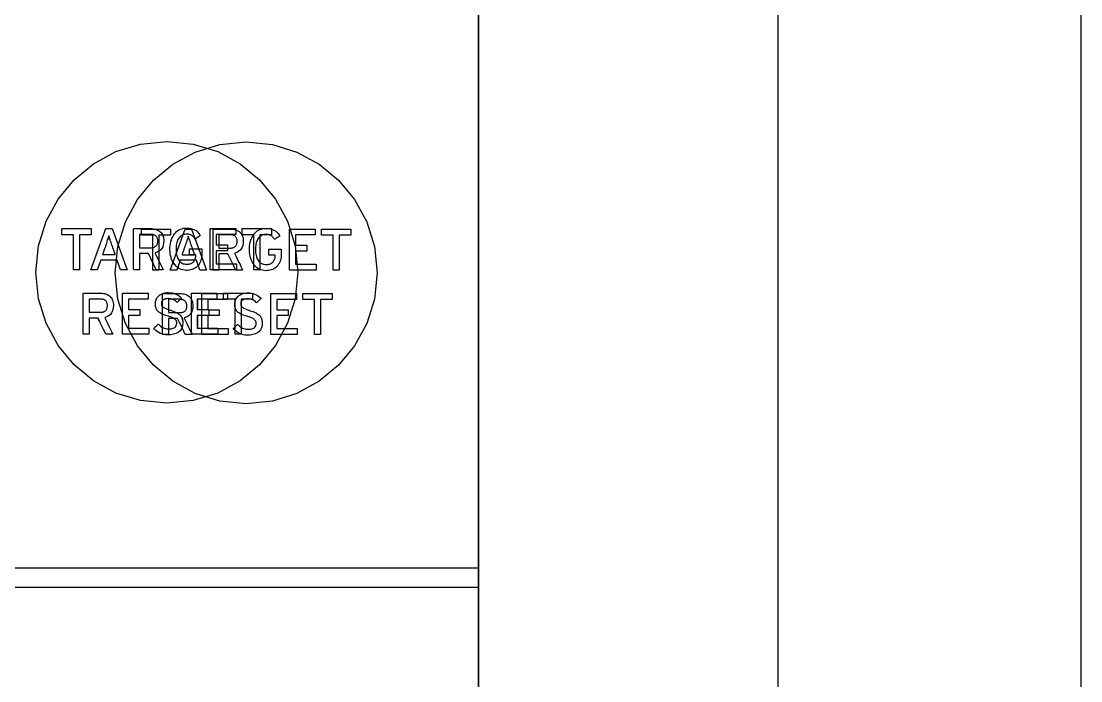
# Model space of a CAD drawing. Extents: x 1 to 47.7, y 0.2 to 35.
# Drawn here: x 24.269 to 26.778, y 8.435 to 9.997 of the extents above; entities that cross this region are included whole.
import ezdxf

# ---------------------------------------------------------------- set-up
doc = ezdxf.new("R2010")
doc.units = 0
doc.header["$MEASUREMENT"] = 0
for name, color, linetype in [('3_1__VERTICAL_RACK_MOUNT__', 7, 'CONTINUOUS'), ('3_2__VERTICAL_PANEL_MOUNT_', 7, 'CONTINUOUS'), ('4_1__5U__UP_TO_TWO_IO_BOAR', 7, 'CONTINUOUS'), ('4_2__5U__FRONT_PANEL_W_24_', 7, 'CONTINUOUS'), ('5_1___24__TARGET_LEDS___12', 7, 'CONTINUOUS')]:
    doc.layers.add(name, color=color, linetype=linetype)

msp = doc.modelspace()

# ---------------------------------------------------------------- linework, layer by layer
at = {"layer": '3_1__VERTICAL_RACK_MOUNT__'}
msp.add_lwpolyline([(26.0616, 8.3227), (26.0616, 8.5179), (26.0616, 8.7143), (26.0616, 8.9118), (26.0616, 9.1103), (26.0616, 9.3097), (26.0616, 9.5099), (26.0616, 9.7108), (26.0616, 10.1142), (26.0616, 10.5192), (26.0616, 10.925), (26.0616, 11.3308), (26.0616, 11.7358)], dxfattribs=at)
at = {"layer": '3_2__VERTICAL_PANEL_MOUNT_'}
msp.add_lwpolyline([(26.778, 11.8379), (26.778, 11.3819), (26.778, 10.925), (26.778, 10.4681), (26.778, 10.0121), (26.778, 9.7847), (26.778, 9.5579), (26.778, 9.3318), (26.778, 9.1064), (26.778, 8.8819), (26.778, 8.6584), (26.778, 8.4361), (26.778, 8.2149)], dxfattribs=at)
at = {"layer": '4_1__5U__UP_TO_TWO_IO_BOAR'}
for points in [[(25.3526, 8.3655), (25.3526, 8.4946), (25.3526, 8.625), (25.3526, 8.7566), (25.3526, 8.8893), (25.3526, 9.023), (25.3526, 9.1576), (25.3526, 9.2932), (25.3526, 9.5667), (25.3526, 9.843), (25.3526, 10.1214), (25.3526, 10.4016), (25.3526, 10.9646), (25.3526, 11.5276), (25.3526, 11.8077)], [(24.5952, 9.4906), (24.5952, 9.4076), (24.5811, 9.4076), (24.5811, 9.4906), (24.5536, 9.4906), (24.5536, 9.5048), (24.6227, 9.5048), (24.6227, 9.4906), (24.5952, 9.4906)], [(24.6924, 9.4076), (24.6843, 9.4307), (24.6453, 9.4307), (24.6373, 9.4076), (24.6222, 9.4076), (24.6571, 9.5048), (24.6726, 9.5048), (24.708, 9.4076), (24.6924, 9.4076)], [(24.9045, 9.4076), (24.9045, 9.5048), (24.9652, 9.5048), (24.9652, 9.4907), (24.9186, 9.4907), (24.9186, 9.4666), (24.9456, 9.4666), (24.9456, 9.4525), (24.9186, 9.4525), (24.9186, 9.4218), (24.9672, 9.4218), (24.9672, 9.4076), (24.9045, 9.4076)], [(25.022, 9.4906), (25.022, 9.4076), (25.0079, 9.4076), (25.0079, 9.4906), (24.9804, 9.4906), (24.9804, 9.5048), (25.0495, 9.5048), (25.0495, 9.4906), (25.022, 9.4906)], [(24.6968, 9.2549), (24.6968, 9.3521), (24.7575, 9.3521), (24.7575, 9.3379), (24.7109, 9.3379), (24.7109, 9.3138), (24.738, 9.3138), (24.738, 9.2997), (24.7109, 9.2997), (24.7109, 9.269), (24.7595, 9.269), (24.7595, 9.2549), (24.6968, 9.2549)], [(24.8601, 9.2549), (24.8601, 9.3521), (24.9208, 9.3521), (24.9208, 9.3379), (24.8742, 9.3379), (24.8742, 9.3138), (24.9013, 9.3138), (24.9013, 9.2997), (24.8742, 9.2997), (24.8742, 9.269), (24.9228, 9.269), (24.9228, 9.2549), (24.8601, 9.2549)], [(24.9776, 9.3378), (24.9776, 9.2549), (24.9635, 9.2549), (24.9635, 9.3378), (24.9361, 9.3378), (24.9361, 9.3521), (25.0051, 9.3521), (25.0051, 9.3378), (24.9776, 9.3378)], [(25.3526, 8.6563), (21.5768, 8.6563)]]:
    msp.add_lwpolyline(points, dxfattribs=at)
for points in [[(24.4916, 9.4013), (24.4979, 9.4637), (24.516, 9.5219), (24.5446, 9.5746), (24.5825, 9.6205), (24.6284, 9.6583), (24.681, 9.687), (24.7392, 9.705), (24.8016, 9.7114), (24.864, 9.705), (24.9221, 9.687), (24.9748, 9.6583), (25.0207, 9.6205), (25.0586, 9.5746), (25.0872, 9.5219), (25.1053, 9.4637), (25.1116, 9.4013), (25.1053, 9.3389), (25.0872, 9.2808), (25.0586, 9.2281), (25.0207, 9.1822), (24.9748, 9.1443), (24.9221, 9.1157), (24.864, 9.0976), (24.8016, 9.0913), (24.7392, 9.0976), (24.681, 9.1157), (24.6284, 9.1443), (24.5825, 9.1822), (24.5446, 9.2281), (24.516, 9.2808), (24.4979, 9.3389)], [(24.672, 9.4661), (24.6709, 9.4693), (24.6699, 9.4724), (24.6689, 9.4753), (24.668, 9.4781), (24.6671, 9.4808), (24.6663, 9.4833), (24.6655, 9.4858), (24.6648, 9.488), (24.6642, 9.4867), (24.6635, 9.4844), (24.6627, 9.4819), (24.6619, 9.4792), (24.661, 9.4765), (24.6601, 9.4735), (24.6591, 9.4705), (24.658, 9.4673), (24.6574, 9.4656), (24.6568, 9.4638), (24.6557, 9.4607), (24.6544, 9.4569), (24.653, 9.4528), (24.6517, 9.449), (24.6506, 9.4459), (24.6499, 9.4441), (24.65, 9.4437), (24.6521, 9.4437), (24.656, 9.4437), (24.661, 9.4437), (24.6665, 9.4437), (24.6717, 9.4437), (24.6761, 9.4437), (24.679, 9.4437), (24.6798, 9.4438), (24.6793, 9.445), (24.6784, 9.4477), (24.6772, 9.4513), (24.6757, 9.4553), (24.6744, 9.4593), (24.6732, 9.4628), (24.6723, 9.4652)], [(24.7949, 9.4758), (24.7945, 9.4706), (24.7936, 9.4659), (24.7922, 9.4618), (24.7902, 9.4581), (24.7877, 9.4549), (24.7847, 9.4522), (24.7811, 9.4499), (24.777, 9.4482), (24.7742, 9.4472), (24.7754, 9.4447), (24.7777, 9.4401), (24.7806, 9.434), (24.7839, 9.4272), (24.7872, 9.4204), (24.7901, 9.4145), (24.7922, 9.41), (24.7933, 9.4078), (24.793, 9.4076), (24.7917, 9.4076), (24.7895, 9.4076), (24.7869, 9.4076), (24.784, 9.4076), (24.7814, 9.4076), (24.7791, 9.4076), (24.7776, 9.4076), (24.7771, 9.4077), (24.7762, 9.4093), (24.7743, 9.4133), (24.7716, 9.4189), (24.7685, 9.4254), (24.7653, 9.432), (24.7623, 9.438), (24.76, 9.4428), (24.7586, 9.4457), (24.7582, 9.4461), (24.7568, 9.4461), (24.7542, 9.4461), (24.7509, 9.4461), (24.7473, 9.4461), (24.7437, 9.4461), (24.7405, 9.4461), (24.7382, 9.4461), (24.7372, 9.4461), (24.7371, 9.4451), (24.7371, 9.4417), (24.7371, 9.4365), (24.7371, 9.4302), (24.7371, 9.4235), (24.7371, 9.4173), (24.7371, 9.412), (24.7371, 9.4086), (24.7371, 9.4076), (24.7364, 9.4076), (24.7349, 9.4076), (24.7329, 9.4076), (24.7306, 9.4076), (24.7282, 9.4076), (24.726, 9.4076), (24.7244, 9.4076), (24.7234, 9.4076), (24.7233, 9.4088), (24.7233, 9.4159), (24.7233, 9.428), (24.7233, 9.4433), (24.7233, 9.4601), (24.7233, 9.4764), (24.7233, 9.4905), (24.7233, 9.5006), (24.7233, 9.5048), (24.7246, 9.5048), (24.7285, 9.5048), (24.7342, 9.5048), (24.741, 9.5048), (24.7482, 9.5048), (24.7548, 9.5048), (24.7603, 9.5048), (24.7638, 9.5048), (24.7654, 9.5048), (24.7683, 9.5047), (24.771, 9.5043), (24.7737, 9.5038), (24.7762, 9.5031), (24.7787, 9.5022), (24.781, 9.5012), (24.7832, 9.4999), (24.7853, 9.4985), (24.7872, 9.4968), (24.789, 9.4949), (24.7905, 9.4928), (24.7918, 9.4905), (24.7929, 9.488), (24.7937, 9.4853), (24.7943, 9.4823), (24.7947, 9.4792)], [(24.7806, 9.4754), (24.7805, 9.4772), (24.7803, 9.4789), (24.78, 9.4804), (24.7796, 9.4819), (24.779, 9.4833), (24.7784, 9.4845), (24.7776, 9.4856), (24.7767, 9.4867), (24.7757, 9.4876), (24.7746, 9.4884), (24.7734, 9.4892), (24.7721, 9.4898), (24.7707, 9.4903), (24.7693, 9.4907), (24.7677, 9.4909), (24.7661, 9.4911), (24.7646, 9.4911), (24.7632, 9.4911), (24.7602, 9.4911), (24.756, 9.4911), (24.7512, 9.4911), (24.7464, 9.4911), (24.7421, 9.4911), (24.7389, 9.4911), (24.7372, 9.4911), (24.7371, 9.4905), (24.7371, 9.4878), (24.7371, 9.4835), (24.7371, 9.4782), (24.7371, 9.4727), (24.7371, 9.4675), (24.7371, 9.4632), (24.7371, 9.4604), (24.7372, 9.4598), (24.7389, 9.4598), (24.7421, 9.4598), (24.7464, 9.4598), (24.7512, 9.4598), (24.756, 9.4598), (24.7602, 9.4598), (24.7632, 9.4598), (24.7646, 9.4598), (24.766, 9.4598), (24.7677, 9.46), (24.7692, 9.4602), (24.7706, 9.4606), (24.772, 9.4611), (24.7733, 9.4617), (24.7745, 9.4624), (24.7756, 9.4632), (24.7766, 9.4641), (24.7775, 9.4651), (24.7783, 9.4662), (24.779, 9.4674), (24.7796, 9.4688), (24.78, 9.4703), (24.7803, 9.4719), (24.7805, 9.4736)], [(24.885, 9.4457), (24.8848, 9.4415), (24.8844, 9.4376), (24.8838, 9.4339), (24.8828, 9.4304), (24.8817, 9.4271), (24.8803, 9.424), (24.8786, 9.4212), (24.8767, 9.4186), (24.8746, 9.4162), (24.8722, 9.414), (24.8697, 9.4121), (24.8671, 9.4105), (24.8643, 9.4091), (24.8613, 9.408), (24.8581, 9.4071), (24.8549, 9.4065), (24.8514, 9.4062), (24.8476, 9.4061), (24.8436, 9.4065), (24.8398, 9.4073), (24.8362, 9.4083), (24.8328, 9.4098), (24.8296, 9.4115), (24.8266, 9.4137), (24.8239, 9.4161), (24.8213, 9.4189), (24.8189, 9.422), (24.8168, 9.4254), (24.8149, 9.4289), (24.8133, 9.4327), (24.812, 9.4367), (24.8109, 9.4409), (24.8101, 9.4454), (24.8096, 9.4501), (24.8094, 9.4551), (24.8095, 9.4601), (24.8098, 9.4649), (24.8105, 9.4695), (24.8114, 9.4739), (24.8126, 9.478), (24.8141, 9.482), (24.8158, 9.4856), (24.8179, 9.4891), (24.8202, 9.4923), (24.8226, 9.4953), (24.8253, 9.4979), (24.8282, 9.5001), (24.8313, 9.502), (24.8345, 9.5036), (24.838, 9.5048), (24.8417, 9.5057), (24.8457, 9.5062), (24.8499, 9.5064), (24.8548, 9.5061), (24.8594, 9.5053), (24.8637, 9.504), (24.8676, 9.5023), (24.8711, 9.5001), (24.8743, 9.4975), (24.8772, 9.4944), (24.8797, 9.4909), (24.8811, 9.4882), (24.8804, 9.4877), (24.879, 9.4869), (24.8772, 9.4857), (24.8751, 9.4844), (24.8731, 9.483), (24.8712, 9.4818), (24.8697, 9.4809), (24.8689, 9.4804), (24.8684, 9.481), (24.8676, 9.4823), (24.8667, 9.4835), (24.8659, 9.4846), (24.865, 9.4857), (24.8641, 9.4866), (24.8631, 9.4875), (24.8621, 9.4883), (24.8611, 9.489), (24.8601, 9.4896), (24.859, 9.4902), (24.8578, 9.4906), (24.8565, 9.491), (24.8552, 9.4913), (24.8538, 9.4915), (24.8524, 9.4917), (24.8509, 9.4918), (24.8493, 9.4919), (24.8467, 9.4918), (24.8441, 9.4914), (24.8417, 9.4908), (24.8394, 9.49), (24.8372, 9.4889), (24.8352, 9.4876), (24.8334, 9.486), (24.8317, 9.4843), (24.8302, 9.4822), (24.8288, 9.48), (24.8276, 9.4775), (24.8265, 9.4749), (24.8256, 9.472), (24.8249, 9.469), (24.8244, 9.4659), (24.824, 9.4625), (24.8238, 9.4589), (24.8237, 9.4552), (24.8239, 9.4516), (24.8242, 9.4482), (24.8246, 9.445), (24.8253, 9.4419), (24.8261, 9.4391), (24.8271, 9.4364), (24.8282, 9.4339), (24.8296, 9.4315), (24.831, 9.4293), (24.8327, 9.4274), (24.8344, 9.4257), (24.8364, 9.4242), (24.8384, 9.423), (24.8407, 9.422), (24.843, 9.4213), (24.8456, 9.4208), (24.8482, 9.4206), (24.8509, 9.4207), (24.8533, 9.4209), (24.8555, 9.4213), (24.8576, 9.4219), (24.8595, 9.4226), (24.8613, 9.4235), (24.8629, 9.4245), (24.8643, 9.4257), (24.8656, 9.4271), (24.8666, 9.4286), (24.8676, 9.4301), (24.8684, 9.4317), (24.8691, 9.4334), (24.8696, 9.4351), (24.8701, 9.4369), (24.8704, 9.4387), (24.8705, 9.4406), (24.8706, 9.4425), (24.8706, 9.4425), (24.8706, 9.4426), (24.8706, 9.4426), (24.8706, 9.4427), (24.8706, 9.4428), (24.8706, 9.4428), (24.8706, 9.4429), (24.8706, 9.4429), (24.8706, 9.4429), (24.8698, 9.4429), (24.8681, 9.4429), (24.8659, 9.4429), (24.8634, 9.4429), (24.8608, 9.4429), (24.8584, 9.4429), (24.8565, 9.4429), (24.8554, 9.4429), (24.8552, 9.443), (24.8552, 9.4439), (24.8552, 9.4455), (24.8552, 9.4476), (24.8552, 9.45), (24.8552, 9.4523), (24.8552, 9.4544), (24.8552, 9.456), (24.8552, 9.4568), (24.8556, 9.4569), (24.8579, 9.4569), (24.8615, 9.4569), (24.8662, 9.4569), (24.8712, 9.4569), (24.8761, 9.4569), (24.8804, 9.4569), (24.8835, 9.4569), (24.8849, 9.4569), (24.885, 9.4566), (24.885, 9.4557), (24.885, 9.4542), (24.885, 9.4524), (24.885, 9.4505), (24.885, 9.4487), (24.885, 9.4471), (24.885, 9.4461)], [(24.6755, 9.323), (24.6751, 9.3178), (24.6742, 9.3132), (24.6728, 9.309), (24.6708, 9.3053), (24.6683, 9.3021), (24.6653, 9.2994), (24.6617, 9.2972), (24.6576, 9.2954), (24.6549, 9.2944), (24.656, 9.2919), (24.6583, 9.2873), (24.6612, 9.2812), (24.6645, 9.2744), (24.6678, 9.2677), (24.6707, 9.2617), (24.6728, 9.2572), (24.6739, 9.255), (24.6737, 9.2549), (24.6723, 9.2549), (24.6701, 9.2549), (24.6675, 9.2549), (24.6647, 9.2549), (24.662, 9.2549), (24.6597, 9.2549), (24.6582, 9.2549), (24.6577, 9.2549), (24.6569, 9.2566), (24.6549, 9.2605), (24.6522, 9.2661), (24.6491, 9.2726), (24.6459, 9.2792), (24.6429, 9.2853), (24.6406, 9.2901), (24.6393, 9.2929), (24.6389, 9.2933), (24.6374, 9.2933), (24.6349, 9.2933), (24.6316, 9.2933), (24.6279, 9.2933), (24.6243, 9.2933), (24.6212, 9.2933), (24.6189, 9.2933), (24.6178, 9.2933), (24.6178, 9.2924), (24.6178, 9.2889), (24.6178, 9.2837), (24.6178, 9.2774), (24.6178, 9.2708), (24.6178, 9.2645), (24.6178, 9.2593), (24.6178, 9.2558), (24.6178, 9.2549), (24.6171, 9.2549), (24.6156, 9.2549), (24.6135, 9.2549), (24.6112, 9.2549), (24.6088, 9.2549), (24.6067, 9.2549), (24.605, 9.2549), (24.6041, 9.2549), (24.6039, 9.256), (24.6039, 9.2631), (24.6039, 9.2752), (24.6039, 9.2906), (24.6039, 9.3073), (24.6039, 9.3236), (24.6039, 9.3377), (24.6039, 9.3478), (24.6039, 9.352), (24.6052, 9.3521), (24.6091, 9.3521), (24.6148, 9.3521), (24.6217, 9.3521), (24.6288, 9.3521), (24.6355, 9.3521), (24.6409, 9.3521), (24.6444, 9.3521), (24.646, 9.352), (24.6489, 9.3519), (24.6517, 9.3516), (24.6543, 9.3511), (24.6569, 9.3504), (24.6593, 9.3495), (24.6616, 9.3484), (24.6638, 9.3471), (24.6659, 9.3457), (24.6679, 9.344), (24.6696, 9.3422), (24.6712, 9.3401), (24.6725, 9.3378), (24.6735, 9.3352), (24.6744, 9.3325), (24.675, 9.3295), (24.6753, 9.3264)], [(24.6613, 9.3226), (24.6612, 9.3244), (24.661, 9.3261), (24.6606, 9.3277), (24.6602, 9.3291), (24.6597, 9.3305), (24.659, 9.3317), (24.6582, 9.3329), (24.6573, 9.3339), (24.6563, 9.3348), (24.6552, 9.3357), (24.654, 9.3364), (24.6527, 9.337), (24.6514, 9.3375), (24.6499, 9.3379), (24.6483, 9.3382), (24.6467, 9.3383), (24.6452, 9.3384), (24.6438, 9.3384), (24.6408, 9.3384), (24.6366, 9.3384), (24.6318, 9.3384), (24.627, 9.3384), (24.6227, 9.3384), (24.6195, 9.3384), (24.6179, 9.3384), (24.6178, 9.3377), (24.6178, 9.335), (24.6178, 9.3307), (24.6178, 9.3255), (24.6178, 9.3199), (24.6178, 9.3147), (24.6178, 9.3104), (24.6178, 9.3077), (24.6179, 9.307), (24.6195, 9.307), (24.6227, 9.307), (24.627, 9.307), (24.6318, 9.307), (24.6366, 9.307), (24.6408, 9.307), (24.6438, 9.307), (24.6452, 9.307), (24.6467, 9.3071), (24.6483, 9.3072), (24.6498, 9.3075), (24.6513, 9.3078), (24.6526, 9.3083), (24.6539, 9.3089), (24.6551, 9.3096), (24.6562, 9.3104), (24.6572, 9.3113), (24.6581, 9.3123), (24.6589, 9.3134), (24.6596, 9.3147), (24.6602, 9.316), (24.6606, 9.3175), (24.661, 9.3191), (24.6612, 9.3208)], [(24.8397, 9.2828), (24.8393, 9.2766), (24.838, 9.2712), (24.8358, 9.2665), (24.8326, 9.2625), (24.8286, 9.2592), (24.8236, 9.2567), (24.8178, 9.2548), (24.811, 9.2537), (24.8039, 9.2533), (24.7993, 9.2537), (24.7949, 9.2545), (24.7907, 9.2556), (24.7867, 9.2571), (24.783, 9.259), (24.7795, 9.2613), (24.7762, 9.2639), (24.7731, 9.2669), (24.7714, 9.2691), (24.772, 9.2697), (24.7732, 9.2708), (24.7747, 9.2723), (24.7764, 9.274), (24.7781, 9.2757), (24.7796, 9.2772), (24.7808, 9.2784), (24.7814, 9.279), (24.7828, 9.2777), (24.7853, 9.2754), (24.7878, 9.2734), (24.7905, 9.2717), (24.7932, 9.2703), (24.7961, 9.2692), (24.799, 9.2683), (24.8021, 9.2678), (24.8052, 9.2676), (24.8092, 9.2677), (24.813, 9.2681), (24.8163, 9.2689), (24.8191, 9.2701), (24.8214, 9.2717), (24.8231, 9.2736), (24.8244, 9.2759), (24.8252, 9.2786), (24.8255, 9.2816), (24.8254, 9.2829), (24.8253, 9.2841), (24.825, 9.2852), (24.8246, 9.2863), (24.824, 9.2874), (24.8234, 9.2884), (24.8226, 9.2893), (24.8217, 9.2902), (24.8207, 9.291), (24.8195, 9.2918), (24.8181, 9.2927), (24.8165, 9.2935), (24.8148, 9.2943), (24.8128, 9.2951), (24.8107, 9.2958), (24.8084, 9.2966), (24.8059, 9.2974), (24.8031, 9.2982), (24.7999, 9.2992), (24.7969, 9.3002), (24.7941, 9.3013), (24.7915, 9.3024), (24.789, 9.3036), (24.7868, 9.3049), (24.7848, 9.3061), (24.7829, 9.3075), (24.7813, 9.3089), (24.7798, 9.3104), (24.7785, 9.312), (24.7774, 9.3139), (24.7765, 9.3159), (24.7758, 9.3181), (24.7752, 9.3205), (24.7749, 9.323), (24.7748, 9.3257), (24.7748, 9.3286), (24.7751, 9.3313), (24.7757, 9.3339), (24.7764, 9.3363), (24.7774, 9.3386), (24.7787, 9.3408), (24.7801, 9.3428), (24.7818, 9.3447), (24.7837, 9.3464), (24.7857, 9.3479), (24.7878, 9.3492), (24.7901, 9.3504), (24.7924, 9.3514), (24.7949, 9.3522), (24.7975, 9.3528), (24.8003, 9.3532), (24.8031, 9.3535), (24.8062, 9.3536), (24.8104, 9.3534), (24.8143, 9.3528), (24.8181, 9.3519), (24.8218, 9.3507), (24.8252, 9.3491), (24.8285, 9.3472), (24.8317, 9.345), (24.8346, 9.3424), (24.8366, 9.3404), (24.8361, 9.3398), (24.835, 9.3387), (24.8335, 9.3372), (24.8318, 9.3354), (24.8302, 9.3337), (24.8286, 9.3321), (24.8274, 9.3309), (24.8267, 9.3302), (24.8257, 9.331), (24.8237, 9.3329), (24.8215, 9.3346), (24.8192, 9.336), (24.8167, 9.3371), (24.8142, 9.338), (24.8115, 9.3387), (24.8087, 9.3392), (24.8057, 9.3394), (24.8035, 9.3393), (24.8017, 9.3392), (24.8001, 9.339), (24.7986, 9.3387), (24.7972, 9.3383), (24.796, 9.3379), (24.7948, 9.3373), (24.7938, 9.3367), (24.7928, 9.336), (24.792, 9.3352), (24.7913, 9.3344), (24.7907, 9.3335), (24.7902, 9.3325), (24.7897, 9.3316), (24.7894, 9.3305), (24.7892, 9.3295), (24.789, 9.3284), (24.789, 9.3273), (24.789, 9.3267), (24.789, 9.3261), (24.7891, 9.3256), (24.7892, 9.3251), (24.7893, 9.3246), (24.7894, 9.3241), (24.7896, 9.3237), (24.7898, 9.3233), (24.79, 9.3228), (24.7902, 9.3224), (24.7905, 9.3219), (24.7908, 9.3215), (24.7911, 9.321), (24.7915, 9.3206), (24.792, 9.3201), (24.7924, 9.3197), (24.7929, 9.3193), (24.7937, 9.3187), (24.7949, 9.318), (24.7963, 9.3172), (24.7978, 9.3164), (24.7996, 9.3156), (24.8016, 9.3148), (24.8037, 9.314), (24.806, 9.3132), (24.8085, 9.3124), (24.8115, 9.3115), (24.8145, 9.3106), (24.8174, 9.3095), (24.8201, 9.3084), (24.8227, 9.3073), (24.8251, 9.306), (24.8273, 9.3048), (24.8294, 9.3034), (24.8313, 9.3021), (24.833, 9.3006), (24.8346, 9.299), (24.8359, 9.2971), (24.837, 9.2952), (24.838, 9.293), (24.8387, 9.2907), (24.8392, 9.2882), (24.8396, 9.2856)]]:
    msp.add_lwpolyline(points, close=True, dxfattribs=at)
at = {"layer": '4_2__5U__FRONT_PANEL_W_24_'}
for points in [[(25.3521, 8.3109), (25.3521, 8.4657), (25.3521, 8.6212), (25.3521, 8.7774), (25.3521, 9.0917), (25.3521, 9.4078), (25.3521, 10.0431), (25.3521, 10.6784), (25.3521, 10.9945), (25.3521, 11.3087), (25.3521, 11.4649), (25.3521, 11.6205)], [(24.4071, 9.4913), (24.4071, 9.4084), (24.393, 9.4084), (24.393, 9.4913), (24.3655, 9.4913), (24.3655, 9.5056), (24.4346, 9.5056), (24.4346, 9.4913), (24.4071, 9.4913)], [(24.5043, 9.4084), (24.4962, 9.4314), (24.4573, 9.4314), (24.4492, 9.4084), (24.4341, 9.4084), (24.4691, 9.5056), (24.4845, 9.5056), (24.5199, 9.4084), (24.5043, 9.4084)], [(24.7164, 9.4084), (24.7164, 9.5056), (24.7771, 9.5056), (24.7771, 9.4915), (24.7305, 9.4915), (24.7305, 9.4673), (24.7576, 9.4673), (24.7576, 9.4532), (24.7305, 9.4532), (24.7305, 9.4225), (24.7791, 9.4225), (24.7791, 9.4084), (24.7164, 9.4084)], [(24.8339, 9.4913), (24.8339, 9.4084), (24.8198, 9.4084), (24.8198, 9.4913), (24.7924, 9.4913), (24.7924, 9.5056), (24.8614, 9.5056), (24.8614, 9.4913), (24.8339, 9.4913)], [(24.5088, 9.2556), (24.5088, 9.3528), (24.5694, 9.3528), (24.5694, 9.3387), (24.5229, 9.3387), (24.5229, 9.3145), (24.5499, 9.3145), (24.5499, 9.3004), (24.5229, 9.3004), (24.5229, 9.2697), (24.5715, 9.2697), (24.5715, 9.2556), (24.5088, 9.2556)], [(24.6721, 9.2556), (24.6721, 9.3528), (24.7327, 9.3528), (24.7327, 9.3387), (24.6861, 9.3387), (24.6861, 9.3145), (24.7132, 9.3145), (24.7132, 9.3004), (24.6861, 9.3004), (24.6861, 9.2697), (24.7347, 9.2697), (24.7347, 9.2556), (24.6721, 9.2556)], [(24.7896, 9.3385), (24.7896, 9.2556), (24.7755, 9.2556), (24.7755, 9.3385), (24.748, 9.3385), (24.748, 9.3528), (24.817, 9.3528), (24.817, 9.3385), (24.7896, 9.3385)], [(25.3521, 8.7019), (19.7763, 8.7019)]]:
    msp.add_lwpolyline(points, dxfattribs=at)
for points in [[(24.9238, 9.4023), (24.9175, 9.3398), (24.8995, 9.2816), (24.8709, 9.229), (24.833, 9.1831), (24.7872, 9.1452), (24.7345, 9.1166), (24.6763, 9.0986), (24.6138, 9.0923), (24.5514, 9.0986), (24.4932, 9.1166), (24.4405, 9.1452), (24.3946, 9.1831), (24.3568, 9.229), (24.3282, 9.2816), (24.3101, 9.3398), (24.3038, 9.4023), (24.3101, 9.4648), (24.3282, 9.523), (24.3568, 9.5756), (24.3946, 9.6215), (24.4405, 9.6594), (24.4932, 9.688), (24.5514, 9.706), (24.6138, 9.7123), (24.6763, 9.706), (24.7345, 9.688), (24.7872, 9.6594), (24.833, 9.6215), (24.8709, 9.5756), (24.8995, 9.523), (24.9175, 9.4648)], [(24.4839, 9.4668), (24.4828, 9.47), (24.4818, 9.4731), (24.4808, 9.476), (24.4799, 9.4788), (24.479, 9.4815), (24.4782, 9.4841), (24.4774, 9.4865), (24.4767, 9.4888), (24.4761, 9.4874), (24.4754, 9.4851), (24.4746, 9.4826), (24.4738, 9.48), (24.4729, 9.4772), (24.472, 9.4743), (24.471, 9.4712), (24.4699, 9.468), (24.4694, 9.4664), (24.4687, 9.4645), (24.4676, 9.4614), (24.4663, 9.4576), (24.4649, 9.4536), (24.4636, 9.4497), (24.4625, 9.4467), (24.4619, 9.4448), (24.462, 9.4445), (24.4641, 9.4445), (24.468, 9.4445), (24.4729, 9.4445), (24.4784, 9.4445), (24.4836, 9.4445), (24.488, 9.4445), (24.4909, 9.4445), (24.4917, 9.4445), (24.4913, 9.4458), (24.4903, 9.4484), (24.4891, 9.452), (24.4877, 9.4561), (24.4863, 9.46), (24.4851, 9.4635), (24.4842, 9.4659)], [(24.6068, 9.4765), (24.6064, 9.4713), (24.6055, 9.4667), (24.6041, 9.4625), (24.6021, 9.4588), (24.5996, 9.4556), (24.5966, 9.4529), (24.593, 9.4507), (24.5889, 9.449), (24.5862, 9.4479), (24.5873, 9.4454), (24.5896, 9.4408), (24.5925, 9.4347), (24.5958, 9.4279), (24.5991, 9.4212), (24.602, 9.4152), (24.6041, 9.4107), (24.6052, 9.4085), (24.605, 9.4084), (24.6036, 9.4084), (24.6014, 9.4084), (24.5988, 9.4084), (24.596, 9.4084), (24.5933, 9.4084), (24.591, 9.4084), (24.5895, 9.4084), (24.589, 9.4084), (24.5882, 9.4101), (24.5862, 9.414), (24.5835, 9.4196), (24.5804, 9.4261), (24.5772, 9.4327), (24.5742, 9.4388), (24.5719, 9.4436), (24.5706, 9.4464), (24.5702, 9.4468), (24.5687, 9.4468), (24.5662, 9.4468), (24.5629, 9.4468), (24.5592, 9.4468), (24.5556, 9.4468), (24.5525, 9.4468), (24.5502, 9.4468), (24.5491, 9.4468), (24.5491, 9.4459), (24.5491, 9.4424), (24.5491, 9.4372), (24.5491, 9.4309), (24.5491, 9.4243), (24.5491, 9.418), (24.5491, 9.4128), (24.5491, 9.4093), (24.5491, 9.4084), (24.5484, 9.4084), (24.5469, 9.4084), (24.5448, 9.4084), (24.5425, 9.4084), (24.5401, 9.4084), (24.538, 9.4084), (24.5363, 9.4084), (24.5354, 9.4084), (24.5353, 9.4095), (24.5353, 9.4166), (24.5353, 9.4287), (24.5353, 9.4441), (24.5353, 9.4608), (24.5353, 9.4771), (24.5353, 9.4912), (24.5353, 9.5013), (24.5353, 9.5055), (24.5365, 9.5056), (24.5404, 9.5056), (24.5461, 9.5056), (24.553, 9.5056), (24.5601, 9.5056), (24.5668, 9.5056), (24.5722, 9.5056), (24.5757, 9.5056), (24.5773, 9.5056), (24.5802, 9.5054), (24.583, 9.5051), (24.5856, 9.5046), (24.5882, 9.5039), (24.5906, 9.503), (24.5929, 9.5019), (24.5951, 9.5006), (24.5972, 9.4992), (24.5992, 9.4975), (24.6009, 9.4957), (24.6025, 9.4936), (24.6038, 9.4913), (24.6048, 9.4887), (24.6057, 9.486), (24.6063, 9.4831), (24.6066, 9.4799)], [(24.5926, 9.4761), (24.5925, 9.4779), (24.5923, 9.4796), (24.5919, 9.4812), (24.5915, 9.4826), (24.591, 9.484), (24.5903, 9.4852), (24.5895, 9.4864), (24.5886, 9.4874), (24.5876, 9.4883), (24.5865, 9.4892), (24.5853, 9.4899), (24.584, 9.4905), (24.5827, 9.491), (24.5812, 9.4914), (24.5796, 9.4917), (24.578, 9.4918), (24.5765, 9.4919), (24.5751, 9.4919), (24.5721, 9.4919), (24.5679, 9.4919), (24.5631, 9.4919), (24.5583, 9.4919), (24.554, 9.4919), (24.5508, 9.4919), (24.5492, 9.4919), (24.5491, 9.4912), (24.5491, 9.4885), (24.5491, 9.4842), (24.5491, 9.479), (24.5491, 9.4734), (24.5491, 9.4682), (24.5491, 9.4639), (24.5491, 9.4612), (24.5492, 9.4605), (24.5508, 9.4605), (24.554, 9.4605), (24.5583, 9.4605), (24.5631, 9.4605), (24.5679, 9.4605), (24.5721, 9.4605), (24.5751, 9.4605), (24.5765, 9.4605), (24.578, 9.4606), (24.5796, 9.4607), (24.5811, 9.461), (24.5826, 9.4613), (24.5839, 9.4618), (24.5852, 9.4624), (24.5864, 9.4631), (24.5875, 9.4639), (24.5885, 9.4648), (24.5894, 9.4658), (24.5902, 9.4669), (24.5909, 9.4682), (24.5915, 9.4695), (24.5919, 9.471), (24.5923, 9.4726), (24.5925, 9.4743)], [(24.6969, 9.4464), (24.6967, 9.4422), (24.6963, 9.4383), (24.6957, 9.4346), (24.6948, 9.4311), (24.6936, 9.4278), (24.6922, 9.4248), (24.6906, 9.4219), (24.6886, 9.4193), (24.6865, 9.417), (24.6842, 9.4148), (24.6817, 9.4129), (24.679, 9.4112), (24.6762, 9.4098), (24.6732, 9.4087), (24.6701, 9.4078), (24.6668, 9.4072), (24.6633, 9.4069), (24.6595, 9.4069), (24.6555, 9.4073), (24.6517, 9.408), (24.6481, 9.4091), (24.6447, 9.4105), (24.6415, 9.4123), (24.6386, 9.4144), (24.6358, 9.4169), (24.6332, 9.4197), (24.6308, 9.4228), (24.6287, 9.4261), (24.6268, 9.4296), (24.6252, 9.4334), (24.6239, 9.4374), (24.6228, 9.4417), (24.622, 9.4461), (24.6215, 9.4509), (24.6213, 9.4558), (24.6214, 9.4608), (24.6218, 9.4657), (24.6224, 9.4703), (24.6233, 9.4746), (24.6245, 9.4788), (24.626, 9.4827), (24.6278, 9.4864), (24.6298, 9.4898), (24.6321, 9.4931), (24.6346, 9.496), (24.6372, 9.4986), (24.6401, 9.5009), (24.6432, 9.5028), (24.6465, 9.5043), (24.65, 9.5055), (24.6537, 9.5064), (24.6576, 9.5069), (24.6618, 9.5071), (24.6668, 9.5068), (24.6714, 9.506), (24.6756, 9.5047), (24.6795, 9.503), (24.6831, 9.5009), (24.6863, 9.4982), (24.6891, 9.4951), (24.6916, 9.4916), (24.693, 9.4889), (24.6923, 9.4885), (24.691, 9.4876), (24.6891, 9.4864), (24.6871, 9.4851), (24.685, 9.4838), (24.6831, 9.4826), (24.6817, 9.4816), (24.6808, 9.4811), (24.6803, 9.4817), (24.6795, 9.483), (24.6787, 9.4842), (24.6778, 9.4853), (24.6769, 9.4864), (24.676, 9.4873), (24.675, 9.4882), (24.6741, 9.489), (24.6731, 9.4898), (24.672, 9.4904), (24.6709, 9.4909), (24.6697, 9.4913), (24.6685, 9.4917), (24.6671, 9.492), (24.6658, 9.4923), (24.6643, 9.4925), (24.6628, 9.4926), (24.6612, 9.4926), (24.6586, 9.4925), (24.656, 9.4921), (24.6536, 9.4915), (24.6513, 9.4907), (24.6491, 9.4896), (24.6472, 9.4883), (24.6453, 9.4868), (24.6436, 9.485), (24.6421, 9.483), (24.6407, 9.4807), (24.6395, 9.4782), (24.6384, 9.4756), (24.6375, 9.4728), (24.6368, 9.4698), (24.6363, 9.4666), (24.6359, 9.4632), (24.6357, 9.4597), (24.6357, 9.4559), (24.6358, 9.4524), (24.6361, 9.4489), (24.6366, 9.4457), (24.6372, 9.4427), (24.638, 9.4398), (24.639, 9.4371), (24.6402, 9.4346), (24.6415, 9.4323), (24.643, 9.4301), (24.6446, 9.4281), (24.6464, 9.4264), (24.6483, 9.4249), (24.6504, 9.4237), (24.6526, 9.4227), (24.655, 9.422), (24.6575, 9.4216), (24.6602, 9.4213), (24.6628, 9.4214), (24.6652, 9.4216), (24.6674, 9.422), (24.6695, 9.4226), (24.6714, 9.4233), (24.6732, 9.4242), (24.6748, 9.4253), (24.6762, 9.4265), (24.6775, 9.4278), (24.6786, 9.4293), (24.6795, 9.4309), (24.6803, 9.4325), (24.681, 9.4341), (24.6816, 9.4358), (24.682, 9.4376), (24.6823, 9.4395), (24.6825, 9.4414), (24.6825, 9.4432), (24.6825, 9.4433), (24.6825, 9.4433), (24.6825, 9.4433), (24.6825, 9.4434), (24.6825, 9.4435), (24.6825, 9.4435), (24.6825, 9.4436), (24.6825, 9.4436), (24.6825, 9.4436), (24.6817, 9.4436), (24.6801, 9.4436), (24.6778, 9.4436), (24.6753, 9.4436), (24.6727, 9.4436), (24.6703, 9.4436), (24.6684, 9.4436), (24.6673, 9.4436), (24.6672, 9.4437), (24.6672, 9.4446), (24.6672, 9.4462), (24.6672, 9.4483), (24.6672, 9.4507), (24.6672, 9.453), (24.6672, 9.4551), (24.6672, 9.4567), (24.6672, 9.4575), (24.6676, 9.4576), (24.6698, 9.4576), (24.6735, 9.4576), (24.6781, 9.4576), (24.6831, 9.4576), (24.688, 9.4576), (24.6923, 9.4576), (24.6954, 9.4576), (24.6969, 9.4576), (24.6969, 9.4573), (24.6969, 9.4564), (24.6969, 9.4549), (24.6969, 9.4531), (24.6969, 9.4512), (24.6969, 9.4494), (24.6969, 9.4479), (24.6969, 9.4468)], [(24.4874, 9.3237), (24.4871, 9.3186), (24.4862, 9.3139), (24.4847, 9.3097), (24.4828, 9.306), (24.4803, 9.3028), (24.4772, 9.3001), (24.4737, 9.2979), (24.4696, 9.2962), (24.4668, 9.2951), (24.468, 9.2927), (24.4702, 9.288), (24.4732, 9.2819), (24.4764, 9.2752), (24.4797, 9.2684), (24.4826, 9.2624), (24.4848, 9.2579), (24.4859, 9.2557), (24.4856, 9.2556), (24.4842, 9.2556), (24.4821, 9.2556), (24.4794, 9.2556), (24.4766, 9.2556), (24.4739, 9.2556), (24.4717, 9.2556), (24.4701, 9.2556), (24.4696, 9.2556), (24.4688, 9.2573), (24.4669, 9.2613), (24.4642, 9.2669), (24.461, 9.2733), (24.4578, 9.2799), (24.4549, 9.286), (24.4525, 9.2908), (24.4512, 9.2936), (24.4508, 9.2941), (24.4494, 9.2941), (24.4468, 9.2941), (24.4435, 9.2941), (24.4398, 9.2941), (24.4362, 9.2941), (24.4331, 9.2941), (24.4308, 9.2941), (24.4297, 9.2941), (24.4297, 9.2931), (24.4297, 9.2897), (24.4297, 9.2844), (24.4297, 9.2782), (24.4297, 9.2715), (24.4297, 9.2652), (24.4297, 9.26), (24.4297, 9.2566), (24.4297, 9.2556), (24.429, 9.2556), (24.4275, 9.2556), (24.4255, 9.2556), (24.4231, 9.2556), (24.4207, 9.2556), (24.4186, 9.2556), (24.4169, 9.2556), (24.416, 9.2556), (24.4159, 9.2567), (24.4159, 9.2638), (24.4159, 9.276), (24.4159, 9.2913), (24.4159, 9.308), (24.4159, 9.3243), (24.4159, 9.3385), (24.4159, 9.3485), (24.4159, 9.3528), (24.4172, 9.3528), (24.421, 9.3528), (24.4268, 9.3528), (24.4336, 9.3528), (24.4407, 9.3528), (24.4474, 9.3528), (24.4529, 9.3528), (24.4563, 9.3528), (24.458, 9.3528), (24.4608, 9.3526), (24.4636, 9.3523), (24.4663, 9.3518), (24.4688, 9.3511), (24.4712, 9.3502), (24.4735, 9.3491), (24.4757, 9.3479), (24.4778, 9.3464), (24.4798, 9.3448), (24.4816, 9.3429), (24.4831, 9.3408), (24.4844, 9.3385), (24.4855, 9.336), (24.4863, 9.3332), (24.4869, 9.3303), (24.4873, 9.3271)], [(24.4732, 9.3233), (24.4731, 9.3251), (24.4729, 9.3268), (24.4726, 9.3284), (24.4721, 9.3299), (24.4716, 9.3312), (24.4709, 9.3325), (24.4702, 9.3336), (24.4693, 9.3346), (24.4683, 9.3355), (24.4671, 9.3364), (24.466, 9.3371), (24.4647, 9.3377), (24.4633, 9.3382), (24.4618, 9.3386), (24.4603, 9.3389), (24.4586, 9.339), (24.4571, 9.3391), (24.4558, 9.3391), (24.4527, 9.3391), (24.4485, 9.3391), (24.4438, 9.3391), (24.439, 9.3391), (24.4347, 9.3391), (24.4314, 9.3391), (24.4298, 9.3391), (24.4297, 9.3384), (24.4297, 9.3357), (24.4297, 9.3314), (24.4297, 9.3262), (24.4297, 9.3206), (24.4297, 9.3154), (24.4297, 9.3111), (24.4297, 9.3084), (24.4298, 9.3078), (24.4314, 9.3078), (24.4347, 9.3078), (24.439, 9.3078), (24.4438, 9.3078), (24.4485, 9.3078), (24.4527, 9.3078), (24.4558, 9.3078), (24.4571, 9.3078), (24.4586, 9.3078), (24.4602, 9.3079), (24.4618, 9.3082), (24.4632, 9.3086), (24.4646, 9.309), (24.4658, 9.3096), (24.467, 9.3103), (24.4681, 9.3111), (24.4692, 9.312), (24.4701, 9.313), (24.4709, 9.3142), (24.4716, 9.3154), (24.4721, 9.3167), (24.4726, 9.3182), (24.4729, 9.3198), (24.4731, 9.3215)], [(24.6516, 9.2835), (24.6512, 9.2774), (24.6499, 9.272), (24.6477, 9.2672), (24.6446, 9.2633), (24.6405, 9.26), (24.6356, 9.2574), (24.6297, 9.2556), (24.6229, 9.2544), (24.6159, 9.2541), (24.6112, 9.2544), (24.6068, 9.2552), (24.6026, 9.2563), (24.5987, 9.2578), (24.5949, 9.2597), (24.5914, 9.262), (24.5881, 9.2646), (24.5851, 9.2677), (24.5833, 9.2698), (24.5839, 9.2704), (24.5851, 9.2716), (24.5866, 9.2731), (24.5883, 9.2747), (24.59, 9.2764), (24.5915, 9.278), (24.5927, 9.2791), (24.5933, 9.2798), (24.5948, 9.2784), (24.5972, 9.2761), (24.5998, 9.2741), (24.6024, 9.2724), (24.6052, 9.271), (24.608, 9.2699), (24.611, 9.2691), (24.614, 9.2685), (24.6171, 9.2683), (24.6211, 9.2684), (24.6249, 9.2688), (24.6282, 9.2697), (24.631, 9.2709), (24.6333, 9.2724), (24.6351, 9.2743), (24.6364, 9.2766), (24.6371, 9.2793), (24.6374, 9.2823), (24.6374, 9.2836), (24.6372, 9.2848), (24.6369, 9.286), (24.6365, 9.2871), (24.636, 9.2881), (24.6353, 9.2891), (24.6345, 9.29), (24.6337, 9.2909), (24.6327, 9.2917), (24.6314, 9.2926), (24.63, 9.2934), (24.6285, 9.2942), (24.6267, 9.295), (24.6248, 9.2958), (24.6226, 9.2966), (24.6203, 9.2973), (24.6179, 9.2981), (24.615, 9.2989), (24.6118, 9.2999), (24.6088, 9.3009), (24.606, 9.302), (24.6034, 9.3032), (24.601, 9.3044), (24.5987, 9.3056), (24.5967, 9.3069), (24.5949, 9.3082), (24.5932, 9.3096), (24.5917, 9.3111), (24.5904, 9.3128), (24.5893, 9.3146), (24.5884, 9.3166), (24.5877, 9.3188), (24.5872, 9.3212), (24.5868, 9.3237), (24.5867, 9.3264), (24.5868, 9.3293), (24.5871, 9.332), (24.5876, 9.3346), (24.5884, 9.337), (24.5894, 9.3393), (24.5906, 9.3415), (24.592, 9.3435), (24.5937, 9.3454), (24.5956, 9.3471), (24.5976, 9.3486), (24.5998, 9.35), (24.602, 9.3511), (24.6044, 9.3521), (24.6069, 9.3529), (24.6095, 9.3535), (24.6122, 9.354), (24.6151, 9.3542), (24.6182, 9.3543), (24.6223, 9.3541), (24.6263, 9.3535), (24.6301, 9.3527), (24.6337, 9.3514), (24.6372, 9.3499), (24.6405, 9.348), (24.6436, 9.3457), (24.6465, 9.3432), (24.6485, 9.3411), (24.648, 9.3405), (24.6469, 9.3394), (24.6454, 9.3379), (24.6438, 9.3362), (24.6421, 9.3344), (24.6406, 9.3329), (24.6394, 9.3316), (24.6387, 9.3309), (24.6376, 9.3318), (24.6356, 9.3337), (24.6334, 9.3353), (24.6311, 9.3367), (24.6287, 9.3379), (24.6261, 9.3388), (24.6234, 9.3395), (24.6206, 9.3399), (24.6176, 9.3401), (24.6154, 9.3401), (24.6137, 9.3399), (24.6121, 9.3397), (24.6106, 9.3394), (24.6092, 9.3391), (24.6079, 9.3386), (24.6067, 9.3381), (24.6057, 9.3375), (24.6048, 9.3368), (24.604, 9.336), (24.6032, 9.3351), (24.6026, 9.3342), (24.6021, 9.3333), (24.6017, 9.3323), (24.6013, 9.3313), (24.6011, 9.3302), (24.601, 9.3291), (24.6009, 9.328), (24.6009, 9.3274), (24.601, 9.3269), (24.601, 9.3264), (24.6011, 9.3258), (24.6012, 9.3254), (24.6013, 9.3249), (24.6015, 9.3244), (24.6017, 9.324), (24.6019, 9.3236), (24.6021, 9.3231), (24.6024, 9.3226), (24.6027, 9.3222), (24.6031, 9.3218), (24.6035, 9.3213), (24.6039, 9.3209), (24.6044, 9.3204), (24.6049, 9.32), (24.6056, 9.3195), (24.6068, 9.3187), (24.6082, 9.3179), (24.6098, 9.3172), (24.6115, 9.3164), (24.6135, 9.3156), (24.6156, 9.3148), (24.6179, 9.314), (24.6205, 9.3132), (24.6234, 9.3123), (24.6265, 9.3113), (24.6293, 9.3102), (24.632, 9.3091), (24.6346, 9.308), (24.637, 9.3068), (24.6392, 9.3055), (24.6413, 9.3042), (24.6432, 9.3028), (24.645, 9.3013), (24.6465, 9.2997), (24.6478, 9.2979), (24.649, 9.2959), (24.6499, 9.2938), (24.6506, 9.2914), (24.6512, 9.289), (24.6515, 9.2863)]]:
    msp.add_lwpolyline(points, close=True, dxfattribs=at)
at = {"layer": '5_1___24__TARGET_LEDS___12'}
for points in [[(25.3521, 8.3109), (25.3521, 8.4657), (25.3521, 8.6212), (25.3521, 8.7774), (25.3521, 9.0917), (25.3521, 9.4078), (25.3521, 10.0431), (25.3521, 10.6784), (25.3521, 10.9945), (25.3521, 11.3087), (25.3521, 11.4649), (25.3521, 11.6205)], [(24.4071, 9.4913), (24.4071, 9.4084), (24.393, 9.4084), (24.393, 9.4913), (24.3655, 9.4913), (24.3655, 9.5056), (24.4346, 9.5056), (24.4346, 9.4913), (24.4071, 9.4913)], [(24.5043, 9.4084), (24.4962, 9.4314), (24.4573, 9.4314), (24.4492, 9.4084), (24.4341, 9.4084), (24.4691, 9.5056), (24.4845, 9.5056), (24.5199, 9.4084), (24.5043, 9.4084)], [(24.7164, 9.4084), (24.7164, 9.5056), (24.7771, 9.5056), (24.7771, 9.4915), (24.7305, 9.4915), (24.7305, 9.4673), (24.7576, 9.4673), (24.7576, 9.4532), (24.7305, 9.4532), (24.7305, 9.4225), (24.7791, 9.4225), (24.7791, 9.4084), (24.7164, 9.4084)], [(24.8339, 9.4913), (24.8339, 9.4084), (24.8199, 9.4084), (24.8199, 9.4913), (24.7924, 9.4913), (24.7924, 9.5056), (24.8614, 9.5056), (24.8614, 9.4913), (24.8339, 9.4913)], [(24.5088, 9.2556), (24.5088, 9.3528), (24.5694, 9.3528), (24.5694, 9.3387), (24.5229, 9.3387), (24.5229, 9.3145), (24.5499, 9.3145), (24.5499, 9.3004), (24.5229, 9.3004), (24.5229, 9.2697), (24.5715, 9.2697), (24.5715, 9.2556), (24.5088, 9.2556)], [(24.6721, 9.2556), (24.6721, 9.3528), (24.7327, 9.3528), (24.7327, 9.3387), (24.6862, 9.3387), (24.6862, 9.3145), (24.7132, 9.3145), (24.7132, 9.3004), (24.6862, 9.3004), (24.6862, 9.2697), (24.7348, 9.2697), (24.7348, 9.2556), (24.6721, 9.2556)], [(24.7896, 9.3385), (24.7896, 9.2556), (24.7755, 9.2556), (24.7755, 9.3385), (24.748, 9.3385), (24.748, 9.3528), (24.8171, 9.3528), (24.8171, 9.3385), (24.7896, 9.3385)], [(25.3521, 8.7019), (19.7763, 8.7019)]]:
    msp.add_lwpolyline(points, dxfattribs=at)
for points in [[(24.9238, 9.4023), (24.9175, 9.3398), (24.8995, 9.2816), (24.8709, 9.229), (24.833, 9.1831), (24.7872, 9.1452), (24.7345, 9.1166), (24.6763, 9.0986), (24.6138, 9.0923), (24.5514, 9.0986), (24.4932, 9.1166), (24.4405, 9.1452), (24.3946, 9.1831), (24.3568, 9.229), (24.3282, 9.2816), (24.3101, 9.3398), (24.3038, 9.4023), (24.3101, 9.4648), (24.3282, 9.523), (24.3568, 9.5756), (24.3946, 9.6215), (24.4405, 9.6594), (24.4932, 9.688), (24.5514, 9.706), (24.6138, 9.7123), (24.6763, 9.706), (24.7345, 9.688), (24.7872, 9.6594), (24.833, 9.6215), (24.8709, 9.5756), (24.8995, 9.523), (24.9175, 9.4648)], [(24.4839, 9.4668), (24.4829, 9.47), (24.4818, 9.4731), (24.4808, 9.476), (24.4799, 9.4788), (24.479, 9.4815), (24.4782, 9.4841), (24.4775, 9.4865), (24.4768, 9.4888), (24.4761, 9.4874), (24.4754, 9.4851), (24.4747, 9.4826), (24.4738, 9.48), (24.4729, 9.4772), (24.472, 9.4743), (24.471, 9.4712), (24.4699, 9.468), (24.4694, 9.4664), (24.4687, 9.4645), (24.4676, 9.4614), (24.4663, 9.4576), (24.4649, 9.4536), (24.4636, 9.4497), (24.4625, 9.4467), (24.4619, 9.4448), (24.462, 9.4445), (24.4641, 9.4445), (24.468, 9.4445), (24.4729, 9.4445), (24.4784, 9.4445), (24.4836, 9.4445), (24.488, 9.4445), (24.4909, 9.4445), (24.4917, 9.4445), (24.4913, 9.4458), (24.4903, 9.4484), (24.4891, 9.452), (24.4877, 9.4561), (24.4863, 9.46), (24.4851, 9.4635), (24.4843, 9.4659)], [(24.6068, 9.4765), (24.6064, 9.4713), (24.6055, 9.4667), (24.6041, 9.4625), (24.6022, 9.4588), (24.5997, 9.4556), (24.5966, 9.4529), (24.5931, 9.4507), (24.589, 9.449), (24.5862, 9.4479), (24.5874, 9.4454), (24.5896, 9.4408), (24.5925, 9.4347), (24.5958, 9.4279), (24.5991, 9.4212), (24.602, 9.4152), (24.6042, 9.4107), (24.6052, 9.4085), (24.605, 9.4084), (24.6036, 9.4084), (24.6014, 9.4084), (24.5988, 9.4084), (24.596, 9.4084), (24.5933, 9.4084), (24.591, 9.4084), (24.5895, 9.4084), (24.589, 9.4084), (24.5882, 9.4101), (24.5863, 9.414), (24.5835, 9.4196), (24.5804, 9.4261), (24.5772, 9.4327), (24.5743, 9.4388), (24.5719, 9.4436), (24.5706, 9.4464), (24.5702, 9.4468), (24.5687, 9.4468), (24.5662, 9.4468), (24.5629, 9.4468), (24.5592, 9.4468), (24.5556, 9.4468), (24.5525, 9.4468), (24.5502, 9.4468), (24.5491, 9.4468), (24.5491, 9.4459), (24.5491, 9.4424), (24.5491, 9.4372), (24.5491, 9.4309), (24.5491, 9.4243), (24.5491, 9.418), (24.5491, 9.4128), (24.5491, 9.4093), (24.5491, 9.4084), (24.5484, 9.4084), (24.5469, 9.4084), (24.5448, 9.4084), (24.5425, 9.4084), (24.5401, 9.4084), (24.538, 9.4084), (24.5363, 9.4084), (24.5354, 9.4084), (24.5353, 9.4095), (24.5353, 9.4166), (24.5353, 9.4287), (24.5353, 9.4441), (24.5353, 9.4608), (24.5353, 9.4771), (24.5353, 9.4912), (24.5353, 9.5013), (24.5353, 9.5055), (24.5365, 9.5056), (24.5404, 9.5056), (24.5462, 9.5056), (24.553, 9.5056), (24.5601, 9.5056), (24.5668, 9.5056), (24.5722, 9.5056), (24.5757, 9.5056), (24.5773, 9.5056), (24.5802, 9.5054), (24.583, 9.5051), (24.5856, 9.5046), (24.5882, 9.5039), (24.5906, 9.503), (24.5929, 9.5019), (24.5951, 9.5006), (24.5972, 9.4992), (24.5992, 9.4975), (24.6009, 9.4957), (24.6025, 9.4936), (24.6038, 9.4913), (24.6048, 9.4887), (24.6057, 9.486), (24.6063, 9.4831), (24.6067, 9.4799)], [(24.5926, 9.4761), (24.5925, 9.4779), (24.5923, 9.4796), (24.592, 9.4812), (24.5915, 9.4826), (24.591, 9.484), (24.5903, 9.4852), (24.5895, 9.4864), (24.5886, 9.4874), (24.5876, 9.4883), (24.5865, 9.4892), (24.5853, 9.4899), (24.5841, 9.4905), (24.5827, 9.491), (24.5812, 9.4914), (24.5797, 9.4917), (24.578, 9.4918), (24.5765, 9.4919), (24.5752, 9.4919), (24.5721, 9.4919), (24.5679, 9.4919), (24.5632, 9.4919), (24.5583, 9.4919), (24.554, 9.4919), (24.5508, 9.4919), (24.5492, 9.4919), (24.5491, 9.4912), (24.5491, 9.4885), (24.5491, 9.4842), (24.5491, 9.479), (24.5491, 9.4734), (24.5491, 9.4682), (24.5491, 9.4639), (24.5491, 9.4612), (24.5492, 9.4605), (24.5508, 9.4605), (24.554, 9.4605), (24.5583, 9.4605), (24.5632, 9.4605), (24.5679, 9.4605), (24.5721, 9.4605), (24.5752, 9.4605), (24.5765, 9.4605), (24.578, 9.4606), (24.5796, 9.4607), (24.5811, 9.461), (24.5826, 9.4613), (24.5839, 9.4618), (24.5852, 9.4624), (24.5864, 9.4631), (24.5875, 9.4639), (24.5885, 9.4648), (24.5895, 9.4658), (24.5903, 9.4669), (24.5909, 9.4682), (24.5915, 9.4695), (24.5919, 9.471), (24.5923, 9.4726), (24.5925, 9.4743)], [(24.6969, 9.4464), (24.6968, 9.4422), (24.6964, 9.4383), (24.6957, 9.4346), (24.6948, 9.4311), (24.6936, 9.4278), (24.6922, 9.4248), (24.6906, 9.4219), (24.6887, 9.4193), (24.6865, 9.417), (24.6842, 9.4148), (24.6817, 9.4129), (24.679, 9.4112), (24.6762, 9.4098), (24.6732, 9.4087), (24.6701, 9.4078), (24.6668, 9.4072), (24.6633, 9.4069), (24.6595, 9.4069), (24.6555, 9.4073), (24.6517, 9.408), (24.6481, 9.4091), (24.6447, 9.4105), (24.6416, 9.4123), (24.6386, 9.4144), (24.6358, 9.4169), (24.6333, 9.4197), (24.6309, 9.4228), (24.6287, 9.4261), (24.6268, 9.4296), (24.6252, 9.4334), (24.6239, 9.4374), (24.6228, 9.4417), (24.6221, 9.4461), (24.6216, 9.4509), (24.6213, 9.4558), (24.6214, 9.4608), (24.6218, 9.4657), (24.6224, 9.4703), (24.6234, 9.4746), (24.6246, 9.4788), (24.626, 9.4827), (24.6278, 9.4864), (24.6298, 9.4898), (24.6321, 9.4931), (24.6346, 9.496), (24.6372, 9.4986), (24.6401, 9.5009), (24.6432, 9.5028), (24.6465, 9.5043), (24.65, 9.5055), (24.6537, 9.5064), (24.6576, 9.5069), (24.6619, 9.5071), (24.6668, 9.5068), (24.6714, 9.506), (24.6756, 9.5047), (24.6795, 9.503), (24.6831, 9.5009), (24.6863, 9.4982), (24.6891, 9.4951), (24.6916, 9.4916), (24.6931, 9.4889), (24.6924, 9.4885), (24.691, 9.4876), (24.6891, 9.4864), (24.6871, 9.4851), (24.685, 9.4838), (24.6831, 9.4826), (24.6817, 9.4816), (24.6809, 9.4811), (24.6803, 9.4817), (24.6795, 9.483), (24.6787, 9.4842), (24.6778, 9.4853), (24.6769, 9.4864), (24.676, 9.4873), (24.6751, 9.4882), (24.6741, 9.489), (24.6731, 9.4898), (24.672, 9.4904), (24.6709, 9.4909), (24.6697, 9.4913), (24.6685, 9.4917), (24.6672, 9.492), (24.6658, 9.4923), (24.6643, 9.4925), (24.6628, 9.4926), (24.6613, 9.4926), (24.6586, 9.4925), (24.656, 9.4921), (24.6536, 9.4915), (24.6513, 9.4907), (24.6492, 9.4896), (24.6472, 9.4883), (24.6453, 9.4868), (24.6436, 9.485), (24.6421, 9.483), (24.6407, 9.4807), (24.6395, 9.4782), (24.6384, 9.4756), (24.6376, 9.4728), (24.6368, 9.4698), (24.6363, 9.4666), (24.6359, 9.4632), (24.6357, 9.4597), (24.6357, 9.4559), (24.6358, 9.4524), (24.6361, 9.4489), (24.6366, 9.4457), (24.6372, 9.4427), (24.638, 9.4398), (24.639, 9.4371), (24.6402, 9.4346), (24.6415, 9.4323), (24.643, 9.4301), (24.6446, 9.4281), (24.6464, 9.4264), (24.6483, 9.4249), (24.6504, 9.4237), (24.6526, 9.4227), (24.655, 9.422), (24.6575, 9.4216), (24.6602, 9.4213), (24.6628, 9.4214), (24.6652, 9.4216), (24.6675, 9.422), (24.6695, 9.4226), (24.6715, 9.4233), (24.6732, 9.4242), (24.6748, 9.4253), (24.6762, 9.4265), (24.6775, 9.4278), (24.6786, 9.4293), (24.6795, 9.4309), (24.6803, 9.4325), (24.681, 9.4341), (24.6816, 9.4358), (24.682, 9.4376), (24.6823, 9.4395), (24.6825, 9.4414), (24.6825, 9.4432), (24.6825, 9.4433), (24.6825, 9.4433), (24.6825, 9.4433), (24.6825, 9.4434), (24.6825, 9.4435), (24.6825, 9.4435), (24.6825, 9.4436), (24.6825, 9.4436), (24.6825, 9.4436), (24.6817, 9.4436), (24.6801, 9.4436), (24.6778, 9.4436), (24.6753, 9.4436), (24.6727, 9.4436), (24.6703, 9.4436), (24.6685, 9.4436), (24.6674, 9.4436), (24.6672, 9.4437), (24.6672, 9.4446), (24.6672, 9.4462), (24.6672, 9.4483), (24.6672, 9.4507), (24.6672, 9.453), (24.6672, 9.4551), (24.6672, 9.4567), (24.6672, 9.4575), (24.6676, 9.4576), (24.6698, 9.4576), (24.6735, 9.4576), (24.6781, 9.4576), (24.6831, 9.4576), (24.688, 9.4576), (24.6923, 9.4576), (24.6954, 9.4576), (24.6969, 9.4576), (24.6969, 9.4573), (24.6969, 9.4564), (24.6969, 9.4549), (24.6969, 9.4531), (24.6969, 9.4512), (24.6969, 9.4494), (24.6969, 9.4479), (24.6969, 9.4468)], [(24.4874, 9.3237), (24.4871, 9.3186), (24.4862, 9.3139), (24.4847, 9.3097), (24.4828, 9.306), (24.4803, 9.3028), (24.4773, 9.3001), (24.4737, 9.2979), (24.4696, 9.2962), (24.4668, 9.2951), (24.468, 9.2927), (24.4702, 9.288), (24.4732, 9.2819), (24.4765, 9.2752), (24.4797, 9.2684), (24.4826, 9.2624), (24.4848, 9.2579), (24.4859, 9.2557), (24.4856, 9.2556), (24.4842, 9.2556), (24.4821, 9.2556), (24.4794, 9.2556), (24.4766, 9.2556), (24.4739, 9.2556), (24.4717, 9.2556), (24.4701, 9.2556), (24.4696, 9.2556), (24.4688, 9.2573), (24.4669, 9.2613), (24.4642, 9.2669), (24.461, 9.2733), (24.4578, 9.2799), (24.4549, 9.286), (24.4526, 9.2908), (24.4512, 9.2936), (24.4508, 9.2941), (24.4494, 9.2941), (24.4468, 9.2941), (24.4435, 9.2941), (24.4398, 9.2941), (24.4362, 9.2941), (24.4331, 9.2941), (24.4308, 9.2941), (24.4297, 9.2941), (24.4297, 9.2931), (24.4297, 9.2897), (24.4297, 9.2844), (24.4297, 9.2782), (24.4297, 9.2715), (24.4297, 9.2652), (24.4297, 9.26), (24.4297, 9.2566), (24.4297, 9.2556), (24.429, 9.2556), (24.4275, 9.2556), (24.4255, 9.2556), (24.4231, 9.2556), (24.4208, 9.2556), (24.4186, 9.2556), (24.4169, 9.2556), (24.416, 9.2556), (24.4159, 9.2567), (24.4159, 9.2638), (24.4159, 9.276), (24.4159, 9.2913), (24.4159, 9.308), (24.4159, 9.3243), (24.4159, 9.3385), (24.4159, 9.3485), (24.4159, 9.3528), (24.4172, 9.3528), (24.4211, 9.3528), (24.4268, 9.3528), (24.4336, 9.3528), (24.4407, 9.3528), (24.4474, 9.3528), (24.4529, 9.3528), (24.4563, 9.3528), (24.458, 9.3528), (24.4608, 9.3526), (24.4636, 9.3523), (24.4663, 9.3518), (24.4688, 9.3511), (24.4712, 9.3502), (24.4735, 9.3491), (24.4757, 9.3479), (24.4778, 9.3464), (24.4798, 9.3448), (24.4816, 9.3429), (24.4831, 9.3408), (24.4844, 9.3385), (24.4855, 9.336), (24.4863, 9.3332), (24.4869, 9.3303), (24.4873, 9.3271)], [(24.4732, 9.3233), (24.4731, 9.3251), (24.4729, 9.3268), (24.4726, 9.3284), (24.4722, 9.3299), (24.4716, 9.3312), (24.4709, 9.3325), (24.4702, 9.3336), (24.4693, 9.3346), (24.4683, 9.3355), (24.4672, 9.3364), (24.466, 9.3371), (24.4647, 9.3377), (24.4633, 9.3382), (24.4618, 9.3386), (24.4603, 9.3389), (24.4586, 9.339), (24.4571, 9.3391), (24.4558, 9.3391), (24.4527, 9.3391), (24.4486, 9.3391), (24.4438, 9.3391), (24.439, 9.3391), (24.4347, 9.3391), (24.4314, 9.3391), (24.4298, 9.3391), (24.4297, 9.3384), (24.4297, 9.3357), (24.4297, 9.3314), (24.4297, 9.3262), (24.4297, 9.3206), (24.4297, 9.3154), (24.4297, 9.3111), (24.4297, 9.3084), (24.4298, 9.3078), (24.4314, 9.3078), (24.4347, 9.3078), (24.439, 9.3078), (24.4438, 9.3078), (24.4486, 9.3078), (24.4527, 9.3078), (24.4558, 9.3078), (24.4571, 9.3078), (24.4586, 9.3078), (24.4602, 9.3079), (24.4618, 9.3082), (24.4632, 9.3086), (24.4646, 9.309), (24.4658, 9.3096), (24.467, 9.3103), (24.4681, 9.3111), (24.4692, 9.312), (24.4701, 9.313), (24.4709, 9.3142), (24.4716, 9.3154), (24.4721, 9.3167), (24.4726, 9.3182), (24.4729, 9.3198), (24.4731, 9.3215)], [(24.6517, 9.2835), (24.6513, 9.2774), (24.6499, 9.272), (24.6477, 9.2672), (24.6446, 9.2633), (24.6405, 9.26), (24.6356, 9.2574), (24.6297, 9.2556), (24.6229, 9.2544), (24.6159, 9.2541), (24.6112, 9.2544), (24.6068, 9.2552), (24.6027, 9.2563), (24.5987, 9.2578), (24.595, 9.2597), (24.5914, 9.262), (24.5881, 9.2646), (24.5851, 9.2677), (24.5833, 9.2698), (24.584, 9.2704), (24.5851, 9.2716), (24.5866, 9.2731), (24.5883, 9.2747), (24.59, 9.2764), (24.5915, 9.278), (24.5927, 9.2791), (24.5933, 9.2798), (24.5948, 9.2784), (24.5972, 9.2761), (24.5998, 9.2741), (24.6024, 9.2724), (24.6052, 9.271), (24.608, 9.2699), (24.611, 9.2691), (24.614, 9.2685), (24.6171, 9.2683), (24.6211, 9.2684), (24.6249, 9.2688), (24.6282, 9.2697), (24.631, 9.2709), (24.6333, 9.2724), (24.6351, 9.2743), (24.6364, 9.2766), (24.6371, 9.2793), (24.6374, 9.2823), (24.6374, 9.2836), (24.6372, 9.2848), (24.6369, 9.286), (24.6365, 9.2871), (24.636, 9.2881), (24.6353, 9.2891), (24.6346, 9.29), (24.6337, 9.2909), (24.6327, 9.2917), (24.6314, 9.2926), (24.63, 9.2934), (24.6285, 9.2942), (24.6267, 9.295), (24.6248, 9.2958), (24.6227, 9.2966), (24.6204, 9.2973), (24.6179, 9.2981), (24.615, 9.2989), (24.6118, 9.2999), (24.6088, 9.3009), (24.606, 9.302), (24.6034, 9.3032), (24.601, 9.3044), (24.5988, 9.3056), (24.5967, 9.3069), (24.5949, 9.3082), (24.5932, 9.3096), (24.5917, 9.3111), (24.5904, 9.3128), (24.5893, 9.3146), (24.5884, 9.3166), (24.5877, 9.3188), (24.5872, 9.3212), (24.5869, 9.3237), (24.5867, 9.3264), (24.5868, 9.3293), (24.5871, 9.332), (24.5876, 9.3346), (24.5884, 9.337), (24.5894, 9.3393), (24.5906, 9.3415), (24.592, 9.3435), (24.5937, 9.3454), (24.5956, 9.3471), (24.5976, 9.3486), (24.5998, 9.35), (24.602, 9.3511), (24.6044, 9.3521), (24.6069, 9.3529), (24.6095, 9.3535), (24.6122, 9.354), (24.6151, 9.3542), (24.6182, 9.3543), (24.6223, 9.3541), (24.6263, 9.3535), (24.6301, 9.3527), (24.6337, 9.3514), (24.6372, 9.3499), (24.6405, 9.348), (24.6436, 9.3457), (24.6466, 9.3432), (24.6485, 9.3411), (24.648, 9.3405), (24.6469, 9.3394), (24.6454, 9.3379), (24.6438, 9.3362), (24.6421, 9.3344), (24.6406, 9.3329), (24.6394, 9.3316), (24.6387, 9.3309), (24.6376, 9.3318), (24.6356, 9.3337), (24.6334, 9.3353), (24.6311, 9.3367), (24.6287, 9.3379), (24.6261, 9.3388), (24.6234, 9.3395), (24.6206, 9.3399), (24.6176, 9.3401), (24.6154, 9.3401), (24.6137, 9.3399), (24.6121, 9.3397), (24.6106, 9.3394), (24.6092, 9.3391), (24.6079, 9.3386), (24.6068, 9.3381), (24.6057, 9.3375), (24.6048, 9.3368), (24.604, 9.336), (24.6033, 9.3351), (24.6026, 9.3342), (24.6021, 9.3333), (24.6017, 9.3323), (24.6013, 9.3313), (24.6011, 9.3302), (24.601, 9.3291), (24.6009, 9.328), (24.6009, 9.3274), (24.601, 9.3269), (24.601, 9.3264), (24.6011, 9.3258), (24.6012, 9.3254), (24.6014, 9.3249), (24.6015, 9.3244), (24.6017, 9.324), (24.6019, 9.3236), (24.6021, 9.3231), (24.6024, 9.3226), (24.6027, 9.3222), (24.6031, 9.3218), (24.6035, 9.3213), (24.6039, 9.3209), (24.6044, 9.3204), (24.6049, 9.32), (24.6056, 9.3195), (24.6068, 9.3187), (24.6082, 9.3179), (24.6098, 9.3172), (24.6115, 9.3164), (24.6135, 9.3156), (24.6156, 9.3148), (24.618, 9.314), (24.6205, 9.3132), (24.6234, 9.3123), (24.6265, 9.3113), (24.6293, 9.3102), (24.6321, 9.3091), (24.6346, 9.308), (24.637, 9.3068), (24.6392, 9.3055), (24.6413, 9.3042), (24.6432, 9.3028), (24.645, 9.3013), (24.6465, 9.2997), (24.6478, 9.2979), (24.649, 9.2959), (24.6499, 9.2938), (24.6507, 9.2914), (24.6512, 9.289), (24.6515, 9.2863)]]:
    msp.add_lwpolyline(points, close=True, dxfattribs=at)

doc.saveas('drawing.dxf')
